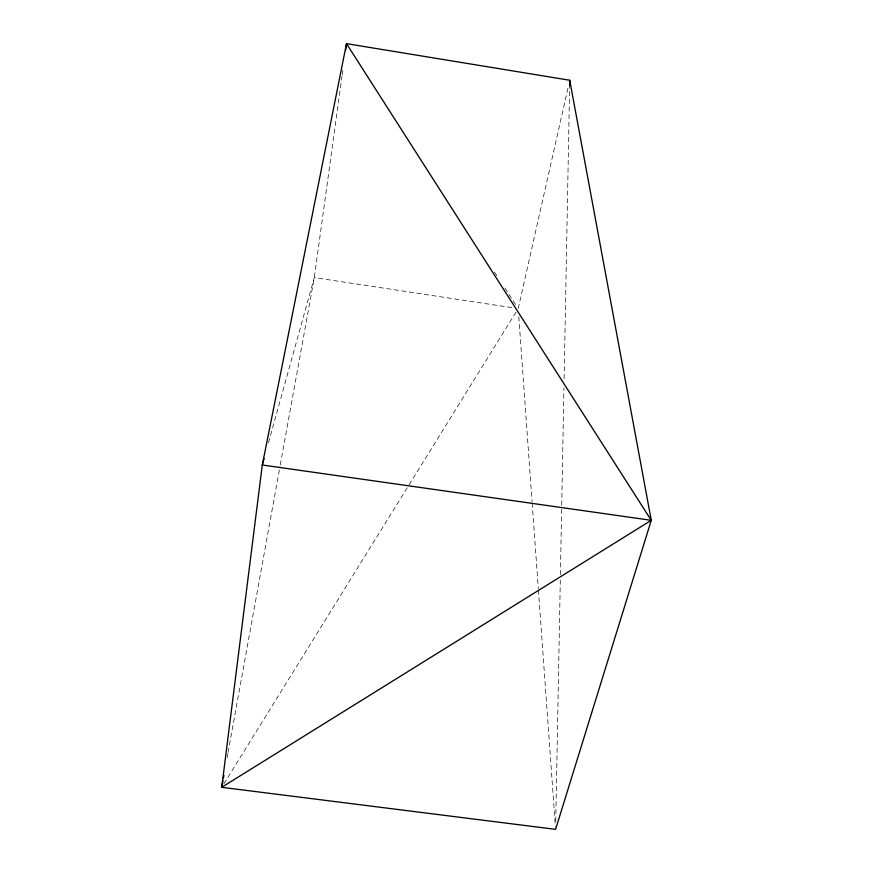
<?xml version="1.0" encoding="UTF-8"?>
<svg xmlns="http://www.w3.org/2000/svg" width="873" height="873" viewBox="0 0 873 873"><rect width="100%" height="100%" fill="white"/><g stroke="black" fill="none" stroke-linecap="round" stroke-linejoin="round"><path stroke-width="0.65" stroke-dasharray="4.37 3.27" d="M555.752 821.177L560.302 580.109M560.411 574.652L561.688 506.558M561.721 505.194L563.925 388.059M564.111 378.533L569.633 85.696M342.063 75.918L314.291 277.592L280.189 465.385M342.249 74.576L342.991 69.196M227.089 757.808L227.82 753.781M228.06 752.439L279.949 466.728M518.213 308.584L568.541 85.565M268.48 442.72L314.291 277.592L512.844 307.765M223.881 783.845L408.378 485.934M409.088 484.777L516.052 312.065M494.522 272.038L497.49 276.61M504.889 288.035L516.729 306.303M518.791 316.746L532.072 501.659M532.17 503.023L538.325 588.686M538.423 590.039L555.403 826.633"/><path stroke-width="1.31" d="M569.633 85.696L569.731 80.251L346.505 43.65L262.293 464.993L221.731 787.315L555.599 829.35L651.269 520.319L569.731 80.251M345.588 50.372L346.505 43.65L651.269 520.319L221.731 787.315L222.953 780.615M223.433 777.93L223.924 775.246M264.115 458.445L262.293 464.993L651.269 520.319"/></g></svg>
